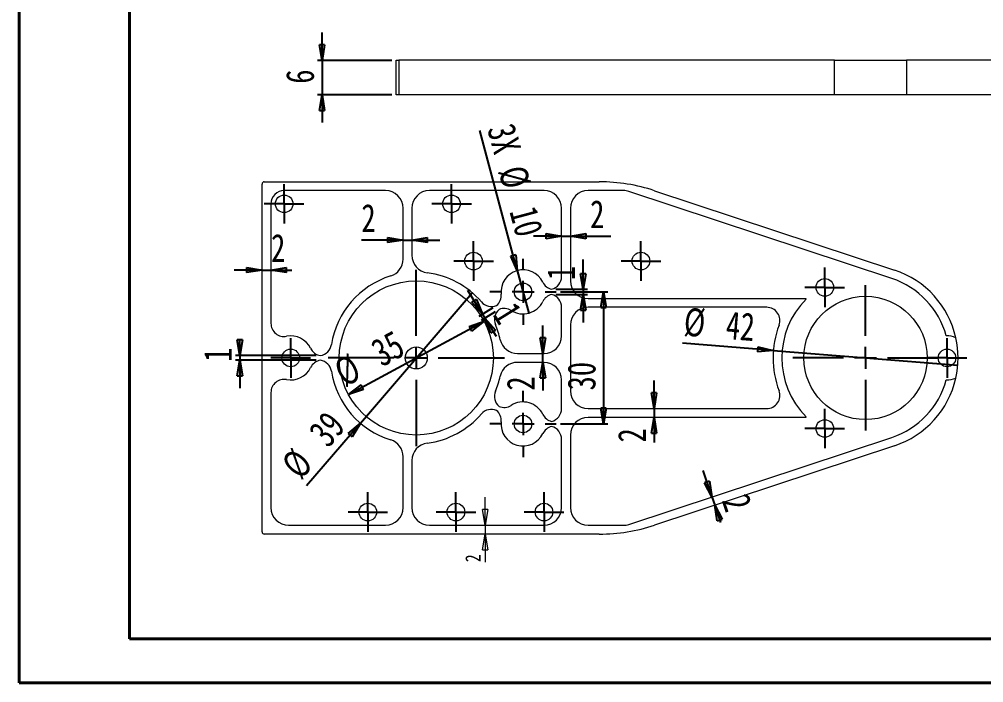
# Model space of a CAD drawing. Header units: millimetres. Extents: x 0 to 420, y 0 to 297.
# Drawn here: x 0.1 to 219, y 0.2 to 150.9 of the extents above; entities that cross this region are included whole.
import ezdxf

# ---------------------------------------------------------------- set-up
doc = ezdxf.new("R2010")
doc.units = ezdxf.units.MM
doc.layers.add('FORMAT', color=7, linetype='Continuous')
doc.styles.add('SLDTEXTSTYLE1', font='TXT', dxfattribs={"width": 0.75})
doc.dimstyles.new('SLDDIMSTYLE10', dxfattribs={"dimtxt": 3.5, "dimasz": 3.556, "dimexe": 0, "dimexo": 0.0625, "dimgap": 0.875, "dimtad": 1, "dimdec": 6, "dimrnd": 1e-09, "dimzin": 12, "dimdsep": 46, "dimtxsty": 'SLDTEXTSTYLE1', "dimblk1": 'CLOSED', "dimblk2": 'CLOSED', "dimsah": 1, "dimcen": 0.09, "dimadec": 0, "dimazin": 3, "dimtfac": 1, "dimtmove": 0, "dimatfit": 0, "dimldrblk": 'CLOSED', "dimfxl": 0, "dimfrac": 2, "dimtolj": 1, "dimtzin": 12, "dimarcsym": 0})
doc.dimstyles.new('SLDDIMSTYLE11', dxfattribs={"dimtxt": 6.35, "dimasz": 3.556, "dimexe": 0, "dimexo": 0.0625, "dimgap": 1.5875, "dimtad": 1, "dimdec": 6, "dimrnd": 1e-09, "dimzin": 12, "dimdsep": 46, "dimtxsty": 'SLDTEXTSTYLE1', "dimblk1": 'CLOSED', "dimblk2": 'CLOSED', "dimsah": 1, "dimcen": 0.09, "dimadec": 0, "dimazin": 3, "dimtfac": 1, "dimtdec": 0, "dimtmove": 0, "dimatfit": 0, "dimldrblk": 'CLOSED', "dimfxl": 0, "dimfrac": 2, "dimtolj": 1, "dimtzin": 12, "dimarcsym": 0})
doc.dimstyles.new('SLDDIMSTYLE5', dxfattribs={"dimtxt": 6.35, "dimasz": 3.556, "dimexe": 0, "dimexo": 0.0625, "dimgap": 1.5875, "dimtad": 1, "dimdec": 6, "dimlfac": 0.769231, "dimrnd": 1e-09, "dimzin": 12, "dimdsep": 46, "dimtxsty": 'SLDTEXTSTYLE1', "dimblk1": 'CLOSED', "dimblk2": 'CLOSED', "dimsah": 1, "dimcen": 0.09, "dimadec": 0, "dimazin": 3, "dimtfac": 1, "dimtmove": 0, "dimatfit": 0, "dimldrblk": 'CLOSED', "dimfxl": 0, "dimfrac": 2, "dimtolj": 1, "dimtzin": 12, "dimarcsym": 0})
doc.dimstyles.new('SLDDIMSTYLE6', dxfattribs={"dimtxt": 6.35, "dimasz": 3.556, "dimexe": 0, "dimexo": 0.0625, "dimgap": 1.5875, "dimtad": 1, "dimdec": 6, "dimrnd": 1e-09, "dimzin": 12, "dimdsep": 46, "dimtxsty": 'SLDTEXTSTYLE1', "dimblk1": 'CLOSED', "dimblk2": 'CLOSED', "dimsah": 1, "dimcen": 0.09, "dimadec": 0, "dimazin": 3, "dimtfac": 1, "dimtmove": 0, "dimatfit": 0, "dimldrblk": 'CLOSED', "dimfxl": 0, "dimfrac": 2, "dimtolj": 1, "dimtzin": 12, "dimarcsym": 0})
doc.dimstyles.new('SLDDIMSTYLE7', dxfattribs={"dimtxt": 6.35, "dimasz": 3.556, "dimexe": 0, "dimexo": 0.0625, "dimgap": 1.5875, "dimtad": 1, "dimrnd": 1e-09, "dimzin": 12, "dimdsep": 46, "dimtxsty": 'SLDTEXTSTYLE1', "dimblk1": 'CLOSED', "dimblk2": 'CLOSED', "dimsah": 1, "dimcen": 0, "dimadec": 0, "dimazin": 3, "dimtfac": 1, "dimtmove": 0, "dimatfit": 3, "dimldrblk": 'CLOSED', "dimfxl": 0, "dimfrac": 2, "dimtolj": 1, "dimtzin": 12, "dimarcsym": 0})
doc.dimstyles.new('SLDDIMSTYLE8', dxfattribs={"dimtxt": 6.35, "dimasz": 3.556, "dimexe": 0, "dimexo": 0.0625, "dimgap": 1.5875, "dimtad": 1, "dimrnd": 1e-09, "dimzin": 12, "dimdsep": 46, "dimtxsty": 'SLDTEXTSTYLE1', "dimblk1": 'NONE', "dimblk2": 'CLOSED', "dimsah": 1, "dimcen": 0, "dimadec": 0, "dimazin": 3, "dimtfac": 1, "dimtmove": 0, "dimatfit": 3, "dimldrblk": 'NONE', "dimfxl": 0, "dimfrac": 2, "dimtolj": 1, "dimtzin": 12, "dimarcsym": 0})
doc.dimstyles.new('SLDDIMSTYLE9', dxfattribs={"dimtxt": 6.35, "dimasz": 3.556, "dimexe": 0, "dimexo": 0.0625, "dimgap": 1.5875, "dimtad": 1, "dimdec": 6, "dimrnd": 1e-09, "dimzin": 12, "dimdsep": 46, "dimtxsty": 'SLDTEXTSTYLE1', "dimblk1": 'CLOSED', "dimblk2": 'CLOSED', "dimsah": 1, "dimcen": 0.09, "dimadec": 0, "dimazin": 3, "dimtfac": 1, "dimtofl": 0, "dimtmove": 0, "dimatfit": 3, "dimldrblk": 'CLOSED', "dimfxl": 0, "dimfrac": 2, "dimtolj": 1, "dimtzin": 12, "dimarcsym": 0})

# ---------------------------------------------------------------- blocks, each defined once
blk = doc.blocks.new('_CLOSED')
at = {"color": 0, "linetype": 'ByBlock', "lineweight": -2}
for p, q in [((-1, 0.166667), (0, 0)), ((-1, 0.166667), (-1, -0.166667)), ((0, 0), (-1, -0.166667)), ((0, 0), (-1, 0))]:
    blk.add_line(p, q, dxfattribs=at)
blk = doc.blocks.new('_D_11')
at = {"layer": 'FORMAT'}
for p, q in [((68.82, 141.55), (68.82, 147.9)), ((84.63, 141.55), (67.82, 141.55)), ((68.82, 141.55), (68.82, 133.75)), ((84.63, 133.75), (67.82, 133.75)), ((68.82, 133.75), (68.82, 127.4))]:
    blk.add_line(p, q, dxfattribs=at)
at = {"layer": 'FORMAT', "xscale": 3.556, "yscale": 3.556}
for p, rotation in [((68.82, 141.55, 0.13), 270.0000000000003), ((68.82, 133.75, 0.13), 90.00000000000037)]:
    blk.add_blockref('_CLOSED', p, dxfattribs=dict(at, rotation=rotation))
at = {"layer": 'FORMAT', "insert": (60.63, 136.24), "char_height": 6.35, "attachment_point": 1, "rotation": 90, "style": 'SLDTEXTSTYLE1'}
blk.add_mtext('6', dxfattribs=at)
blk = doc.blocks.new('_D_12')
at = {"layer": 'FORMAT'}
for p, q in [((55.21, 93.93), (48.86, 93.93)), ((55.21, 93.93), (57.21, 93.93)), ((57.21, 93.93), (61.93, 93.93))]:
    blk.add_line(p, q, dxfattribs=at)
at = {"layer": 'FORMAT', "xscale": 3.556, "yscale": 3.556}
blk.add_blockref('_CLOSED', (55.21, 93.93, 3.1), dxfattribs=at)
at = {"layer": 'FORMAT', "xscale": 3.556, "yscale": 3.556, "rotation": 180.0000000000004}
blk.add_blockref('_CLOSED', (57.21, 93.93, 3.1), dxfattribs=at)
at = {"layer": 'FORMAT', "insert": (57.24, 102.12), "char_height": 6.35, "attachment_point": 1, "style": 'SLDTEXTSTYLE1'}
blk.add_mtext('2', dxfattribs=at)
blk = doc.blocks.new('_D_13')
at = {"layer": 'FORMAT'}
for p, q in [((87.21, 100.74), (77.75, 100.74)), ((87.21, 100.74), (89.21, 100.74)), ((89.21, 100.74), (95.56, 100.74))]:
    blk.add_line(p, q, dxfattribs=at)
at = {"layer": 'FORMAT', "xscale": 3.556, "yscale": 3.556}
blk.add_blockref('_CLOSED', (87.21, 100.74, 3.1), dxfattribs=at)
at = {"layer": 'FORMAT', "xscale": 3.556, "yscale": 3.556, "rotation": 180.0000000000004}
blk.add_blockref('_CLOSED', (89.21, 100.74, 3.1), dxfattribs=at)
at = {"layer": 'FORMAT', "insert": (77.75, 108.92), "char_height": 6.35, "attachment_point": 1, "style": 'SLDTEXTSTYLE1'}
blk.add_mtext('2', dxfattribs=at)
blk = doc.blocks.new('_D_14')
at = {"layer": 'FORMAT'}
blk.add_line((74.83, 65.63), (105.6, 82.3), dxfattribs=at)
at = {"layer": 'FORMAT', "xscale": 3.556, "yscale": 3.556}
for p, rotation in [((105.6, 82.3, 3.1), 28.44207448098393), ((74.83, 65.63, 3.1), 208.4420744809839)]:
    blk.add_blockref('_CLOSED', p, dxfattribs=dict(at, rotation=rotation))
at = {"layer": 'FORMAT', "char_height": 6.35, "attachment_point": 1, "rotation": 28.4421, "style": 'SLDTEXTSTYLE1'}
for s, insert in [('35', (79.36, 77.4)), ('%%c', (70.93, 72.83))]:
    blk.add_mtext(s, dxfattribs=dict(at, insert=insert))
blk = doc.blocks.new('_D_15')
at = {"layer": 'FORMAT'}
for q in [(102.9, 88.78), (65.31, 44.9)]:
    blk.add_line((77.53, 59.16), q, dxfattribs=at)
at = {"layer": 'FORMAT', "xscale": 3.556, "yscale": 3.556, "rotation": 49.41108921101815}
blk.add_blockref('_CLOSED', (77.53, 59.16, 3.1), dxfattribs=at)
at = {"layer": 'FORMAT', "char_height": 6.35, "attachment_point": 1, "rotation": 49.4111, "style": 'SLDTEXTSTYLE1'}
for s, insert in [('39', (65.39, 57.46)), ('%%c', (59.16, 50.18))]:
    blk.add_mtext(s, dxfattribs=dict(at, insert=insert))
blk = doc.blocks.new('_NONE')
blk = doc.blocks.new('_D_16')
at = {"layer": 'FORMAT'}
for q in [(104.63, 125.6), (115.74, 84.14)]:
    blk.add_line((113.15, 93.8), q, dxfattribs=at)
at = {"layer": 'FORMAT', "xscale": 3.556, "yscale": 3.556, "rotation": 285.0000000000007}
blk.add_blockref('_CLOSED', (113.15, 93.8, 3.1), dxfattribs=at)
at = {"layer": 'FORMAT', "char_height": 6.35, "attachment_point": 1, "rotation": 285, "style": 'SLDTEXTSTYLE1'}
for s, insert in [('3X', (112.43, 127.69)), ('%%c', (114.97, 118.18)), ('10', (117.46, 108.92))]:
    blk.add_mtext(s, dxfattribs=dict(at, insert=insert))
blk = doc.blocks.new('_D_17')
at = {"layer": 'FORMAT'}
for p, q in [((122.95, 88.97), (133.73, 88.97)), ((132.73, 88.97), (132.73, 58.97)), ((122.95, 58.97), (133.73, 58.97))]:
    blk.add_line(p, q, dxfattribs=at)
at = {"layer": 'FORMAT', "xscale": 3.556, "yscale": 3.556}
for p, rotation in [((132.73, 88.97, 3.1), 90.0000000000004), ((132.73, 58.97, 3.1), 270.0000000000004)]:
    blk.add_blockref('_CLOSED', p, dxfattribs=dict(at, rotation=rotation))
at = {"layer": 'FORMAT', "insert": (124.55, 66.59), "char_height": 6.35, "attachment_point": 1, "rotation": 90, "style": 'SLDTEXTSTYLE1'}
blk.add_mtext('30', dxfattribs=at)
blk = doc.blocks.new('_D_18')
at = {"layer": 'FORMAT'}
for p, q in [((123.21, 101.61), (116.86, 101.61)), ((123.21, 101.61), (125.21, 101.61)), ((125.21, 101.61), (134.37, 101.61))]:
    blk.add_line(p, q, dxfattribs=at)
at = {"layer": 'FORMAT', "xscale": 3.556, "yscale": 3.556}
blk.add_blockref('_CLOSED', (123.21, 101.61, 3.1), dxfattribs=at)
at = {"layer": 'FORMAT', "xscale": 3.556, "yscale": 3.556, "rotation": 180.0000000000004}
blk.add_blockref('_CLOSED', (125.21, 101.61, 3.1), dxfattribs=at)
at = {"layer": 'FORMAT', "insert": (129.68, 109.8), "char_height": 6.35, "attachment_point": 1, "style": 'SLDTEXTSTYLE1'}
blk.add_mtext('2', dxfattribs=at)
blk = doc.blocks.new('_D_19')
at = {"layer": 'FORMAT'}
for p, q in [((118.93, 74.97), (118.93, 81.32)), ((118.93, 72.97), (118.93, 74.97)), ((118.93, 72.97), (118.93, 66.55))]:
    blk.add_line(p, q, dxfattribs=at)
at = {"layer": 'FORMAT', "xscale": 3.556, "yscale": 3.556}
for p, rotation in [((118.93, 74.97, 3.1), 270.0000000000004), ((118.93, 72.97, 3.1), 90.0000000000004)]:
    blk.add_blockref('_CLOSED', p, dxfattribs=dict(at, rotation=rotation))
at = {"layer": 'FORMAT', "insert": (110.74, 66.55), "char_height": 6.35, "attachment_point": 1, "rotation": 90, "style": 'SLDTEXTSTYLE1'}
blk.add_mtext('2', dxfattribs=at)
blk = doc.blocks.new('_D_20')
at = {"color": 7, "linetype": 'Continuous', "lineweight": 0}
for p, q in [((105.85, 35.97), (105.85, 42.32)), ((105.85, 35.97), (105.85, 33.97)), ((105.85, 33.97), (105.85, 27.59))]:
    blk.add_line(p, q, dxfattribs=at)
at = {"color": 7, "linetype": 'Continuous', "lineweight": 0, "xscale": 3.556, "yscale": 3.556}
for p, rotation in [((105.85, 35.97, 3.1), 270.0000000000004), ((105.85, 33.97, 3.1), 90.0000000000004)]:
    blk.add_blockref('_CLOSED', p, dxfattribs=dict(at, rotation=rotation))
at = {"color": 7, "linetype": 'Continuous', "lineweight": 0, "insert": (101.34, 27.59), "char_height": 3.5, "attachment_point": 1, "rotation": 90, "style": 'SLDTEXTSTYLE1'}
blk.add_mtext('2', dxfattribs=at)
blk = doc.blocks.new('_D_21')
at = {"layer": 'FORMAT'}
for p, q in [((144.19, 62.47), (144.19, 68.82)), ((144.19, 62.47), (144.19, 60.47)), ((144.19, 60.47), (144.19, 54.77))]:
    blk.add_line(p, q, dxfattribs=at)
at = {"layer": 'FORMAT', "xscale": 3.556, "yscale": 3.556}
for p, rotation in [((144.19, 62.47, 3.1), 270.0000000000004), ((144.19, 60.47, 3.1), 90.00000000000041)]:
    blk.add_blockref('_CLOSED', p, dxfattribs=dict(at, rotation=rotation))
at = {"layer": 'FORMAT', "insert": (136, 54.77), "char_height": 6.35, "attachment_point": 1, "rotation": 90, "style": 'SLDTEXTSTYLE1'}
blk.add_mtext('2', dxfattribs=at)
blk = doc.blocks.new('_D_22')
at = {"layer": 'FORMAT'}
for p, q in [((157.35, 42.41), (155.35, 48.44)), ((157.35, 42.41), (157.98, 40.51)), ((157.98, 40.51), (159.27, 36.6))]:
    blk.add_line(p, q, dxfattribs=at)
at = {"layer": 'FORMAT', "xscale": 3.556, "yscale": 3.556}
for p, rotation in [((157.35, 42.41, 3.1), 288.3192324101695), ((157.98, 40.51, 3.1), 108.3192324101695)]:
    blk.add_blockref('_CLOSED', p, dxfattribs=dict(at, rotation=rotation))
at = {"layer": 'FORMAT', "insert": (165.57, 43.63), "char_height": 6.35, "attachment_point": 1, "rotation": 288.3192, "style": 'SLDTEXTSTYLE1'}
blk.add_mtext('2', dxfattribs=at)
blk = doc.blocks.new('_D_23')
at = {"layer": 'FORMAT'}
for q in [(150.63, 77.31), (213.15, 72.29)]:
    blk.add_line((171.28, 75.65), q, dxfattribs=at)
at = {"layer": 'FORMAT', "xscale": 3.556, "yscale": 3.556, "rotation": 355.4047264470642}
blk.add_blockref('_CLOSED', (171.28, 75.65, 3.1), dxfattribs=at)
at = {"layer": 'FORMAT', "char_height": 6.35, "attachment_point": 1, "rotation": 355.4047, "style": 'SLDTEXTSTYLE1'}
for s, insert in [('%%c', (151.28, 85.41)), ('42', (160.83, 84.64))]:
    blk.add_mtext(s, dxfattribs=dict(at, insert=insert))
blk = doc.blocks.new('_D_24')
at = {"layer": 'FORMAT'}
for p, q in [((50.17, 74.5), (50.17, 77.77)), ((67.45, 74.5), (49.17, 74.5)), ((50.17, 74.5), (50.17, 73.43)), ((67.45, 73.43), (49.17, 73.43)), ((50.17, 73.43), (50.17, 67.08))]:
    blk.add_line(p, q, dxfattribs=at)
at = {"layer": 'FORMAT', "xscale": 3.556, "yscale": 3.556}
for p, rotation in [((50.17, 74.5, 3.1), 270.0000000000004), ((50.17, 73.43, 3.1), 90.0000000000004)]:
    blk.add_blockref('_CLOSED', p, dxfattribs=dict(at, rotation=rotation))
at = {"layer": 'FORMAT', "insert": (41.98, 73.08), "char_height": 6.35, "attachment_point": 1, "rotation": 90, "style": 'SLDTEXTSTYLE1'}
blk.add_mtext('1', dxfattribs=at)
blk = doc.blocks.new('_D_25')
at = {"layer": 'FORMAT'}
for p, q in [((128.1, 89.55), (128.1, 96.34)), ((121.93, 89.55), (129.1, 89.55)), ((121.93, 88.38), (129.1, 88.38)), ((128.1, 89.55), (128.1, 88.38)), ((128.1, 88.38), (128.1, 82.03))]:
    blk.add_line(p, q, dxfattribs=at)
at = {"layer": 'FORMAT', "xscale": 3.556, "yscale": 3.556}
for p, rotation in [((128.1, 89.55, 3.1), 270.0000000000004), ((128.1, 88.38, 3.1), 90.0000000000004)]:
    blk.add_blockref('_CLOSED', p, dxfattribs=dict(at, rotation=rotation))
at = {"layer": 'FORMAT', "insert": (119.91, 91.65), "char_height": 6.35, "attachment_point": 1, "rotation": 90, "style": 'SLDTEXTSTYLE1'}
blk.add_mtext('1', dxfattribs=at)
blk = doc.blocks.new('_D_26')
at = {"layer": 'FORMAT'}
for p, q in [((105.24, 83.9), (101.9, 89.3)), ((107.59, 85.35), (104.39, 83.37)), ((108.15, 84.44), (104.95, 82.46)), ((105.24, 83.9), (105.8, 82.99)), ((105.8, 82.99), (108.34, 78.88))]:
    blk.add_line(p, q, dxfattribs=at)
at = {"layer": 'FORMAT', "xscale": 3.556, "yscale": 3.556}
for p, rotation in [((105.24, 83.9, 3.1), 301.7568638593786), ((105.8, 82.99, 3.1), 121.7568638593786)]:
    blk.add_blockref('_CLOSED', p, dxfattribs=dict(at, rotation=rotation))
at = {"layer": 'FORMAT', "insert": (112.83, 87.18), "char_height": 6.35, "attachment_point": 1, "rotation": 301.7569, "style": 'SLDTEXTSTYLE1'}
blk.add_mtext('1', dxfattribs=at)
blk = doc.blocks.new('SW_CENTERMARKSYMBOL_15')
at = {"layer": 'FORMAT', "color": 0}
for p, q in [((0, 5), (0, 16.5)), ((0, 0), (0, 2.5)), ((-5, 0), (-16.5, 0)), ((0, 0), (-2.5, 0)), ((0, 0), (0, -2.5)), ((0, 0), (2.5, 0)), ((5, 0), (16.5, 0)), ((0, -5), (0, -16.5))]:
    blk.add_line(p, q, dxfattribs=at)
blk = doc.blocks.new('SW_CENTERMARKSYMBOL_16')
at = {"layer": 'FORMAT', "color": 0}
for p, q in [((0, 2.5), (0, 4.5)), ((0, 0), (0, 2.5)), ((-2.5, 0), (-4.5, 0)), ((0, 0), (-2.5, 0)), ((0, 0), (0, -2.5)), ((0, 0), (2.5, 0)), ((2.5, 0), (4.5, 0)), ((0, -2.5), (0, -4.5))]:
    blk.add_line(p, q, dxfattribs=at)
blk = doc.blocks.new('SW_CENTERMARKSYMBOL_17')
at = {"layer": 'FORMAT', "color": 0}
for p, q in [((0, 2.5), (0, 4.5)), ((0, 0), (0, 2.5)), ((-2.5, 0), (-4.5, 0)), ((0, 0), (-2.5, 0)), ((0, 0), (0, -2.5)), ((0, 0), (2.5, 0)), ((2.5, 0), (4.5, 0)), ((0, -2.5), (0, -4.5))]:
    blk.add_line(p, q, dxfattribs=at)
blk = doc.blocks.new('SW_CENTERMARKSYMBOL_18')
at = {"layer": 'FORMAT', "color": 0}
for p, q in [((0, 2.5), (0, 4.5)), ((0, 0), (0, 2.5)), ((-2.5, 0), (-4.5, 0)), ((0, 0), (-2.5, 0)), ((0, 0), (0, -2.5)), ((0, 0), (2.5, 0)), ((2.5, 0), (4.5, 0)), ((0, -2.5), (0, -4.5))]:
    blk.add_line(p, q, dxfattribs=at)
blk = doc.blocks.new('SW_CENTERMARKSYMBOL_19')
at = {"layer": 'FORMAT', "color": 0}
for p, q in [((0, 5), (0, 7.5)), ((0, 0), (0, 2.5)), ((-5, 0), (-7.5, 0)), ((0, 0), (-2.5, 0)), ((0, 0), (0, -2.5)), ((0, 0), (2.5, 0)), ((5, 0), (7.5, 0)), ((0, -5), (0, -7.5))]:
    blk.add_line(p, q, dxfattribs=at)
blk = doc.blocks.new('SW_CENTERMARKSYMBOL_20')
at = {"layer": 'FORMAT', "color": 0}
for p, q in [((0, 5), (0, 7.5)), ((0, 0), (0, 2.5)), ((-5, 0), (-7.5, 0)), ((0, 0), (-2.5, 0)), ((0, 0), (0, -2.5)), ((0, 0), (2.5, 0)), ((5, 0), (7.5, 0)), ((0, -5), (0, -7.5))]:
    blk.add_line(p, q, dxfattribs=at)
blk = doc.blocks.new('SW_CENTERMARKSYMBOL_21')
at = {"layer": 'FORMAT', "color": 0}
for p, q in [((0, 2.5), (0, 4.5)), ((0, 0), (0, 2.5)), ((-2.5, 0), (-4.5, 0)), ((0, 0), (-2.5, 0)), ((0, 0), (0, -2.5)), ((0, 0), (2.5, 0)), ((2.5, 0), (4.5, 0)), ((0, -2.5), (0, -4.5))]:
    blk.add_line(p, q, dxfattribs=at)
blk = doc.blocks.new('SW_CENTERMARKSYMBOL_22')
at = {"layer": 'FORMAT', "color": 0}
for p, q in [((0, 2.5), (0, 4.5)), ((0, 0), (0, 2.5)), ((-2.5, 0), (-4.5, 0)), ((0, 0), (-2.5, 0)), ((0, 0), (0, -2.5)), ((0, 0), (2.5, 0)), ((2.5, 0), (4.5, 0)), ((0, -2.5), (0, -4.5))]:
    blk.add_line(p, q, dxfattribs=at)
blk = doc.blocks.new('SW_CENTERMARKSYMBOL_23')
at = {"layer": 'FORMAT', "color": 0}
for p, q in [((0, 2.5), (0, 4.5)), ((0, 0), (0, 2.5)), ((-2.5, 0), (-4.5, 0)), ((0, 0), (-2.5, 0)), ((0, 0), (0, -2.5)), ((0, 0), (2.5, 0)), ((2.5, 0), (4.5, 0)), ((0, -2.5), (0, -4.5))]:
    blk.add_line(p, q, dxfattribs=at)
blk = doc.blocks.new('SW_CENTERMARKSYMBOL_24')
at = {"layer": 'FORMAT', "color": 0}
for p, q in [((0, 2.5), (0, 4.5)), ((0, 0), (0, 2.5)), ((-2.5, 0), (-4.5, 0)), ((0, 0), (-2.5, 0)), ((0, 0), (0, -2.5)), ((0, 0), (2.5, 0)), ((2.5, 0), (4.5, 0)), ((0, -2.5), (0, -4.5))]:
    blk.add_line(p, q, dxfattribs=at)
blk = doc.blocks.new('SW_CENTERMARKSYMBOL_25')
at = {"layer": 'FORMAT', "color": 0}
for p, q in [((0, 2.5), (0, 4.5)), ((0, 0), (0, 2.5)), ((-2.5, 0), (-4.5, 0)), ((0, 0), (-2.5, 0)), ((0, 0), (0, -2.5)), ((0, 0), (2.5, 0)), ((2.5, 0), (4.5, 0)), ((0, -2.5), (0, -4.5))]:
    blk.add_line(p, q, dxfattribs=at)
blk = doc.blocks.new('SW_CENTERMARKSYMBOL_26')
at = {"layer": 'FORMAT', "color": 0}
for p, q in [((0, 5), (0, 20)), ((0, 0), (0, 2.5)), ((-5, 0), (-20, 0)), ((0, 0), (-2.5, 0)), ((0, 0), (0, -2.5)), ((0, 0), (2.5, 0)), ((5, 0), (20, 0)), ((0, -5), (0, -20))]:
    blk.add_line(p, q, dxfattribs=at)
blk = doc.blocks.new('SW_CENTERMARKSYMBOL_27')
at = {"layer": 'FORMAT', "color": 0}
for p, q in [((0, 2.5), (0, 4.5)), ((0, 0), (0, 2.5)), ((-2.5, 0), (-4.5, 0)), ((0, 0), (-2.5, 0)), ((0, 0), (0, -2.5)), ((0, 0), (2.5, 0)), ((2.5, 0), (4.5, 0)), ((0, -2.5), (0, -4.5))]:
    blk.add_line(p, q, dxfattribs=at)
blk = doc.blocks.new('SW_CENTERMARKSYMBOL_28')
at = {"layer": 'FORMAT', "color": 0}
for p, q in [((0, 2.5), (0, 4.5)), ((0, 0), (0, 2.5)), ((-2.5, 0), (-4.5, 0)), ((0, 0), (-2.5, 0)), ((0, 0), (0, -2.5)), ((0, 0), (2.5, 0)), ((2.5, 0), (4.5, 0)), ((0, -2.5), (0, -4.5))]:
    blk.add_line(p, q, dxfattribs=at)
blk = doc.blocks.new('SW_CENTERMARKSYMBOL_29')
at = {"layer": 'FORMAT', "color": 0}
for p, q in [((0, 2.5), (0, 4.5)), ((0, 0), (0, 2.5)), ((-2.5, 0), (-4.5, 0)), ((0, 0), (-2.5, 0)), ((0, 0), (0, -2.5)), ((0, 0), (2.5, 0)), ((2.5, 0), (4.5, 0)), ((0, -2.5), (0, -4.5))]:
    blk.add_line(p, q, dxfattribs=at)

msp = doc.modelspace()

# ---------------------------------------------------------------- linework, layer by layer
at = {"color": 7, "linetype": 'Continuous', "lineweight": 40}
for p, q in [((0.0788436, 0.2147802), (0.0788436, 297.2147802)), ((25.0788436, 10.2147802), (25.0788436, 287.2147802)), ((25.0788436, 10.2147802), (410.0788436, 10.2147802)), ((0.0788436, 0.2147802), (420.0788436, 0.2147802))]:
    msp.add_line(p, q, dxfattribs=at)
at = {"color": 7, "linetype": 'Continuous', "lineweight": 15}
for p, q in [((85.6268294, 133.754275), (85.6268294, 141.554275)), ((85.6268294, 141.554275), (86.2768294, 141.554275)), ((86.2768294, 141.554275), (86.2768294, 133.754275)), ((185.1422755, 141.554275), (86.2768294, 141.554275)), ((185.1422755, 133.754275), (185.1422755, 141.554275)), ((185.1422755, 141.554275), (201.4864543, 141.554275)), ((201.4864543, 141.554275), (201.4864543, 133.754275)), ((272.3075232, 141.554275), (201.4864543, 141.554275)), ((86.2768294, 133.754275), (85.6268294, 133.754275)), ((185.1422755, 133.754275), (86.2768294, 133.754275)), ((201.4864543, 133.754275), (185.1422755, 133.754275)), ((264.3095372, 133.754275), (201.4864543, 133.754275)), ((55.7142524, 113.9685466), (131.7645956, 113.9685466)), ((55.2142524, 34.4685466), (55.2142524, 113.4685466)), ((83.2142524, 111.9685466), (60.2142524, 111.9685466)), ((119.2142524, 111.9685466), (93.2142524, 111.9685466)), ((137.2468039, 111.9685466), (129.2142524, 111.9685466)), ((198.1861639, 92.0056271), (138.5040484, 111.7658267)), ((144.3370408, 111.9413477), (198.8147862, 93.9042672)), ((57.2142524, 108.9685466), (57.2142524, 81.8266634)), ((87.2142524, 96.4017809), (87.2142524, 107.9685466)), ((89.2142524, 107.9685466), (89.2142524, 97.2762707)), ((123.2142524, 92.4685466), (123.2142524, 107.9685466)), ((125.2142524, 107.9685466), (125.2142524, 91.4685466)), ((123.2142524, 78.9685466), (123.2142524, 85.4685466)), ((129.2142524, 87.4685466), (178.6465923, 87.4685466)), ((169.7698767, 85.4685466), (129.2142524, 85.4685466)), ((125.2142524, 81.4685466), (125.2142524, 66.4685466)), ((113.1761774, 74.9685466), (119.2142524, 74.9685466)), ((119.2142524, 72.9685466), (113.1761774, 72.9685466)), ((123.2142524, 62.4685466), (123.2142524, 68.9685466)), ((57.2142524, 66.1104298), (57.2142524, 39.9685466)), ((129.2142524, 62.4685466), (169.7698767, 62.4685466)), ((178.6465923, 60.4685466), (129.2142524, 60.4685466)), ((123.2142524, 39.9685466), (123.2142524, 55.4685466)), ((125.2142524, 56.4685466), (125.2142524, 39.9685466)), ((138.5040484, 36.1712665), (198.1861639, 55.9314661)), ((198.8147862, 54.0328261), (144.3370408, 35.9957456)), ((87.2142524, 39.9685466), (87.2142524, 51.5353123)), ((89.2142524, 50.6608226), (89.2142524, 39.9685466)), ((61.2142524, 35.9685466), (83.2142524, 35.9685466)), ((93.2142524, 35.9685466), (119.2142524, 35.9685466)), ((129.2142524, 35.9685466), (137.2468039, 35.9685466)), ((131.7645956, 33.9685466), (55.7142524, 33.9685466))]:
    msp.add_line(p, q, dxfattribs=at)
for centre, radius in [((60.2142524, 108.9685466), 2), ((98.2142524, 108.9685466), 2), ((103.2142524, 95.9685466), 2), ((141.2142524, 95.9685466), 2), ((182.9642524, 89.9900166), 2), ((90.2142524, 73.9685466), 17.5), ((114.447494, 88.9685466), 2), ((192.2142524, 73.9685466), 14), ((61.7142524, 73.9685466), 2), ((90.2142524, 73.9685466), 2.5), ((210.7142524, 73.9685466), 2), ((114.447494, 58.9685466), 2), ((182.9642524, 57.9470767), 2), ((79.2142524, 38.9685466), 2), ((99.2142524, 38.9685466), 2), ((119.2142524, 38.9685466), 2)]:
    msp.add_circle(centre, radius, dxfattribs=at)
for centre, radius, start, end in [((55.7142524, 113.4685466), 0.5, 90, 180), ((131.7645956, 73.9685466), 40, 71.68076759, 90), ((60.2142524, 108.9685466), 3, 90, 180), ((83.2142524, 107.9685466), 4, 0, 90), ((93.2142524, 107.9685466), 4, 90, 180), ((119.2142524, 107.9685466), 4, 0, 90), ((129.2142524, 107.9685466), 4, 90, 180), ((137.2468039, 107.9685466), 4, 71.68076759, 90), ((83.2142524, 96.4017809), 4, 287.329855684, 0), ((93.2142524, 97.2762707), 4, 180, 262.665631076), ((90.2142524, 73.9685466), 19.5, 107.329855684, 171.050981935), ((90.2142524, 73.9685466), 19.5, 40.705881925, 82.665631076), ((114.447494, 88.9685466), 5, 25.944479772, 185.812384087), ((120.2142524, 92.4685466), 3, 283.758588186, 0), ((192.2142524, 73.9685466), 19, 15.248602069, 71.68076759), ((192.2142524, 73.9685466), 21, 12.612610566, 71.68076759), ((121.6412413, 92.4685466), 3, 205.944479772, 256.241411814), ((129.2142524, 91.4685466), 4, 180, 270), ((106.4886233, 88.158376), 3, 310.575640004, 5.812384087), ((121.6412413, 85.4685466), 3, 103.758588186, 154.055520228), ((120.2142524, 85.4685466), 3, 0, 76.241411814), ((107.2707687, 88.6425118), 3, 220.705881925, 292.938087715), ((114.447494, 88.9685466), 5, 237.701343632, 334.055520228), ((129.2142524, 81.4685466), 4, 90, 180), ((169.7698767, 82.4685466), 3, 339.257620046, 90), ((192.2142524, 73.9685466), 19, 135.248602069, 224.751397931), ((182.9642524, 89.9900166), 5, 210.284497321, 211.936036627), ((110.9549792, 82.6904875), 3, 130.575640004, 202.807845794), ((110.1728338, 82.2063517), 3, 57.701343632, 112.938087715), ((60.2142524, 81.8266634), 3, 180, 280.806922875), ((90.2142524, 73.9685466), 19.5, 12.284493856, 22.807845794), ((192.2142524, 73.9685466), 21, 159.257620046, 200.742379954), ((61.7142524, 73.9685466), 5, 25.944479772, 100.806922875), ((119.2142524, 78.9685466), 4, 270, 0), ((210.7142524, 73.9685466), 5, 66.506273876, 91.936036627), ((67.9881416, 77.4685466), 3, 278.818776144, 351.050981935), ((113.1761774, 78.9685466), 4, 192.284493856, 270), ((192.2142524, 73.9685466), 21, 347.387389434, 12.612610566), ((68.9079997, 77.4685466), 3, 205.944479772, 261.181223856), ((68.9079997, 70.4685466), 3, 98.818776144, 154.055520228), ((67.9881416, 70.4685466), 3, 8.949018065, 81.181223856), ((113.1761774, 68.9685466), 4, 90, 167.715506144), ((119.2142524, 68.9685466), 4, 0, 90), ((61.7142524, 73.9685466), 5, 259.193077125, 334.055520228), ((90.2142524, 73.9685466), 19.5, 188.949018065, 252.670144316), ((60.2142524, 66.1104298), 3, 79.193077125, 180), ((90.2142524, 73.9685466), 19.5, 337.192154206, 347.715506144), ((192.2142524, 73.9685466), 19, 288.31923241, 344.751397931), ((192.2142524, 73.9685466), 21, 288.31923241, 347.387389434), ((210.7142524, 73.9685466), 5, 268.063963373, 293.493726124), ((110.9549792, 65.2466057), 3, 157.192154206, 229.424359996), ((129.2142524, 66.4685466), 4, 180, 270), ((169.7698767, 65.4685466), 3, 270, 20.742379954), ((114.447494, 58.9685466), 5, 25.944479772, 122.298656368), ((107.2707687, 59.2945815), 3, 67.061912285, 139.294118075), ((106.4886233, 59.7787173), 3, 354.187615913, 49.424359996), ((110.1728338, 65.7307415), 3, 247.061912285, 302.298656368), ((120.2142524, 62.4685466), 3, 283.758588186, 0), ((90.2142524, 73.9685466), 19.5, 277.334368924, 319.294118075), ((114.447494, 58.9685466), 5, 174.187615913, 334.055520228), ((121.6412413, 62.4685466), 3, 205.944479772, 256.241411814), ((129.2142524, 56.4685466), 4, 90, 180), ((182.9642524, 57.9470767), 5, 148.063963373, 149.715502679), ((121.6412413, 55.4685466), 3, 103.758588186, 154.055520228), ((120.2142524, 55.4685466), 3, 0, 76.241411814), ((83.2142524, 51.5353123), 4, 0, 72.670144316), ((93.2142524, 50.6608226), 4, 97.334368924, 180), ((61.2142524, 39.9685466), 4, 180, 270), ((83.2142524, 39.9685466), 4, 270, 0), ((93.2142524, 39.9685466), 4, 180, 270), ((119.2142524, 39.9685466), 4, 270, 0), ((129.2142524, 39.9685466), 4, 180, 270), ((131.7645956, 73.9685466), 40, 270, 288.31923241), ((137.2468039, 39.9685466), 4, 270, 288.31923241), ((55.7142524, 34.4685466), 0.5, 180, 270)]:
    msp.add_arc(centre, radius, start, end, dxfattribs=at)

# ---------------------------------------------------------------- block references
at = {"layer": 'FORMAT'}
for name, p in [('SW_CENTERMARKSYMBOL_29', (60.2142524, 108.9685466)), ('SW_CENTERMARKSYMBOL_22', (98.2142524, 108.9685466)), ('SW_CENTERMARKSYMBOL_23', (103.2142524, 95.9685466)), ('SW_CENTERMARKSYMBOL_27', (141.2142524, 95.9685466)), ('SW_CENTERMARKSYMBOL_19', (114.447494, 88.9685466)), ('SW_CENTERMARKSYMBOL_18', (182.9642524, 89.9900166)), ('SW_CENTERMARKSYMBOL_26', (90.2142524, 73.9685466)), ('SW_CENTERMARKSYMBOL_15', (192.2142524, 73.9685466)), ('SW_CENTERMARKSYMBOL_21', (61.7142524, 73.9685466)), ('SW_CENTERMARKSYMBOL_17', (210.7142524, 73.9685466)), ('SW_CENTERMARKSYMBOL_20', (114.447494, 58.9685466)), ('SW_CENTERMARKSYMBOL_16', (182.9642524, 57.9470767)), ('SW_CENTERMARKSYMBOL_28', (79.2142524, 38.9685466)), ('SW_CENTERMARKSYMBOL_24', (99.2142524, 38.9685466)), ('SW_CENTERMARKSYMBOL_25', (119.2142524, 38.9685466))]:
    msp.add_blockref(name, p, dxfattribs=at)

# ---------------------------------------------------------------- dimensions: what is measured, and where the dimension line sits
at = {"color": 7, "linetype": 'Continuous', "lineweight": 0}
dim = msp.add_linear_dim(base=(105.8546778, 33.9685466), p1=(93.2142524, 35.9685466), p2=(131.7645956, 33.9685466), angle=90, dimstyle='SLDDIMSTYLE10', dxfattribs=at)
dim.commit()
dim.dimension.update_dxf_attribs({"geometry": '_D_20', "text_midpoint": (105.8546778, 28.8877913), "dimtype": 160})
at = {"layer": 'FORMAT'}
for base, p1, p2, angle, dimstyle, picture, middle in [((68.8169632, 133.754275), (85.6268294, 141.554275), (85.6268294, 133.754275), 90, 'SLDDIMSTYLE5', '_D_11', (68.8169632, 138.5850877)), ((128.1003, 88.3824659), (120.9277469, 89.5546273), (120.9277469, 88.3824659), 90, 'SLDDIMSTYLE6', '_D_25', (128.1003, 93.9930137)), ((105.801849, 82.9872816), (108.4399773, 85.8797322), (109.0036251, 84.9691313), 301.756863859, 'SLDDIMSTYLE6', '_D_26', (107.1065389, 80.8794905)), ((132.7329956, 58.9685466), (121.947494, 88.9685466), (121.947494, 58.9685466), 90, 'SLDDIMSTYLE9', '_D_17', (132.7329956, 71.2862229)), ((118.928607, 74.9685466), (119.2142524, 72.9685466), (119.2142524, 74.9685466), 90, 'SLDDIMSTYLE6', '_D_19', (118.928607, 68.897742)), ((50.1703421, 73.4330812), (68.4480707, 74.504012), (68.4480707, 73.4330812), 90, 'SLDDIMSTYLE11', '_D_24', (50.1703421, 75.4259016)), ((144.1850735, 60.4685466), (129.2142524, 62.4685466), (129.2142524, 60.4685466), 90, 'SLDDIMSTYLE6', '_D_21', (144.1850735, 57.1135308)), ((157.9777313, 40.5120527), (138.5040484, 36.1712665), (144.3370408, 35.9957456), 288.31923241, 'SLDDIMSTYLE6', '_D_22', (158.5349863, 38.8289645))]:
    dim = msp.add_linear_dim(base=base, p1=p1, p2=p2, angle=angle, dimstyle=dimstyle, dxfattribs=at)
    dim.commit()
    dim.dimension.update_dxf_attribs({"geometry": picture, "text_midpoint": middle, "dimtype": 160})
dim = msp.add_diameter_dim_2p(p1=(115.7415893, 84.1389175), p2=(113.1533988, 93.7981758), text='3X<>', dimstyle='SLDDIMSTYLE8', dxfattribs=at)
dim.commit()
dim.dimension.update_dxf_attribs({"geometry": '_D_16', "text_midpoint": (108.2217025, 112.2035641), "dimtype": 163})
for base, p1, p2, picture, middle in [((57.2142524, 93.930508), (55.2142524, 113.4685466), (57.2142524, 81.8266634), '_D_12', (59.5813921, 93.930508)), ((125.2142524, 101.6149964), (123.2142524, 107.9685466), (125.2142524, 107.9685466), '_D_18', (132.0247076, 101.6149964)), ((89.2142524, 100.7368662), (87.2142524, 96.4017809), (89.2142524, 97.2762707), '_D_13', (80.0980569, 100.7368662))]:
    dim = msp.add_linear_dim(base=base, p1=p1, p2=p2, dimstyle='SLDDIMSTYLE6', dxfattribs=at)
    dim.commit()
    dim.dimension.update_dxf_attribs({"geometry": picture, "text_midpoint": middle, "dimtype": 160})
for p1, p2, dimstyle, picture, middle in [((102.9014838, 88.7767929), (77.527021, 59.1603003), 'SLDDIMSTYLE8', '_D_15', (71.1927293, 51.7670583)), ((213.1467477, 72.286096), (171.2817571, 75.6509973), 'SLDDIMSTYLE8', '_D_23', (159.6812332, 76.5834009)), ((74.8265187, 65.6338209), (105.6019861, 82.3032723), 'SLDDIMSTYLE7', '_D_14', (83.1722896, 70.1542905))]:
    dim = msp.add_diameter_dim_2p(p1=p1, p2=p2, dimstyle=dimstyle, dxfattribs=at)
    dim.commit()
    dim.dimension.update_dxf_attribs({"geometry": picture, "text_midpoint": middle, "dimtype": 163})

doc.saveas('drawing.dxf')
